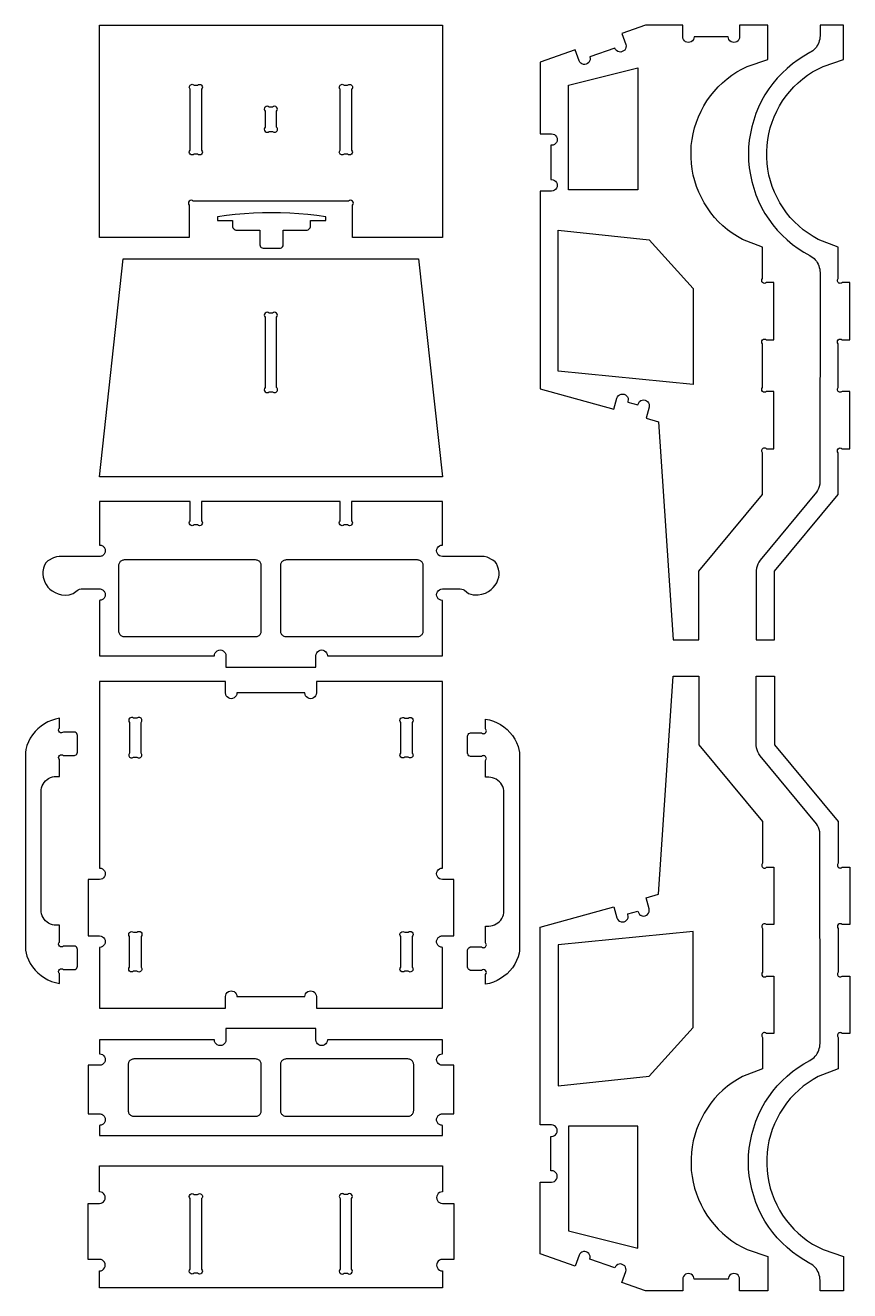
# Model space of a CAD drawing. Extents: x -1598 to 654, y -456 to 869.
# Drawn here: x -209 to 654, y -456 to 869 of the extents above; entities that cross this region are included whole.
import ezdxf

# ---------------------------------------------------------------- set-up
doc = ezdxf.new("R2010")
doc.units = 0
doc.header["$MEASUREMENT"] = 0
doc.layers.get('0').update_dxf_attribs({"linetype": 'CONTINUOUS'})
doc.layers.get('DEFPOINTS').update_dxf_attribs({"color": 18, "linetype": 'CONTINUOUS'})

msp = doc.modelspace()

# ---------------------------------------------------------------- linework, layer by layer
for points in [[(133.3, 647.1), (133.3, 680.9, 1), (129.1, 685.2), (-33.4, 685.2, 1), (-37.7, 680.9), (-37.7, 647.1), (-131.6, 647.1), (-131.6, 869.3), (227.3, 869.3), (227.3, 647.1)], [(490.1, 854.3), (489.1, 853), (487.9, 852.1), (486.4, 851.5), (484.9, 851.3), (483.3, 851.5), (481.9, 852.1), (480.7, 853), (479.7, 854.3), (479.1, 855.7), (478.9, 857.3), (478.9, 869.3), (440.1, 869.3), (415.3, 860.6), (419.3, 849.3), (419.6, 847.8), (419.5, 846.2), (419, 844.7), (418.2, 843.4), (417, 842.4), (415.6, 841.7), (414.1, 841.3), (412.5, 841.4), (411, 841.9), (409.7, 842.8), (408.7, 843.9), (408, 845.3), (381.7, 836.2), (382, 834.6), (381.9, 833.1), (381.4, 831.6), (380.6, 830.3), (379.4, 829.2), (378, 828.5), (376.5, 828.2), (374.9, 828.3), (373.4, 828.8), (372.1, 829.6), (371.1, 830.8), (370.4, 832.2), (366.4, 843.5), (329.6, 830.7), (329.6, 755.6), (341.6, 755.6), (343.2, 755.4), (344.6, 754.8), (345.9, 753.9), (346.8, 752.6), (347.4, 751.2), (347.6, 749.6), (347.4, 748.1), (346.8, 746.6), (345.9, 745.4), (344.6, 744.4), (343.2, 743.8), (341.6, 743.6), (340.7, 743.6), (340.7, 707.7), (341.6, 707.7), (343.2, 707.5), (344.6, 706.9), (345.9, 705.9), (346.8, 704.7), (347.4, 703.2), (347.6, 701.7), (347.4, 700.1), (346.8, 698.7), (345.9, 697.4), (344.6, 696.5), (343.2, 695.9), (341.6, 695.7), (329.6, 695.7), (329.6, 488.7), (406.9, 467.2), (410.1, 478.8), (410.7, 480.2), (411.7, 481.5), (412.9, 482.4), (414.4, 483), (415.9, 483.2), (417.5, 483), (418.9, 482.4), (420.1, 481.4), (421.1, 480.1), (421.7, 478.7), (421.9, 477.1), (421.6, 475.6), (421.4, 474.7), (431.9, 471.8), (432.1, 472.7), (432.8, 474.1), (433.7, 475.3), (435, 476.3), (436.4, 476.9), (438, 477), (439.5, 476.8), (441, 476.2), (442.2, 475.2), (443.1, 474), (443.7, 472.5), (443.9, 471), (443.7, 469.4), (440.5, 457.9), (453.7, 454.2), (468.9, 225.9), (495.6, 225.9), (495.6, 297.7), (562.4, 378.1), (562.4, 421.7, -1), (566.7, 425.9), (574.4, 425.9), (574.4, 485.9), (566.7, 485.9, -1), (562.4, 490.1), (562.4, 535.7, -1), (566.7, 539.9), (574.4, 539.9), (574.4, 599.9), (566.7, 599.9, -1), (562.4, 604.1), (562.4, 636.8), (541.5, 645), (536.1, 648.1), (530.8, 651.5), (525.8, 655.2), (521, 659.2), (516.5, 663.6), (512.3, 668.2), (508.3, 673), (504.7, 678.1), (501.4, 683.4), (498.4, 688.9), (495.7, 694.5), (493.4, 700.4), (491.5, 706.3), (490, 712.4), (488.8, 718.5), (488, 724.7), (487.6, 730.9), (487.6, 737.2), (487.9, 743.4), (488.7, 749.6), (489.8, 755.8), (491.3, 761.9), (493.2, 767.8), (495.5, 773.6), (498.1, 779.3), (501, 784.8), (504.3, 790.2), (507.9, 795.3), (511.8, 800.1), (516.1, 804.7), (520.5, 809.1), (525.3, 813.2), (530.3, 816.9), (535.5, 820.4), (540.9, 823.5), (546.5, 826.3), (567.9, 833.3), (567.9, 869.3), (538.5, 869.3), (538.5, 857.3), (538.3, 855.7), (537.7, 854.3), (536.8, 853), (535.5, 852.1), (534.1, 851.5), (532.5, 851.3), (531, 851.5), (529.5, 852.1), (528.3, 853), (527.3, 854.3), (526.7, 855.7), (526.5, 857.3), (490.9, 857.3), (490.7, 855.7)], [(574.7, 773.6), (577.3, 779.3), (580.3, 784.8), (583.5, 790.2), (587.2, 795.3), (591.1, 800.1), (595.3, 804.7), (599.8, 809.1), (604.5, 813.2), (609.5, 816.9), (614.7, 820.4), (620.2, 823.5), (625.8, 826.3), (647.1, 833.3), (647.1, 869.3), (622.7, 869.3), (622.7, 858.4), (622.6, 856.6), (622.4, 854.8), (621.9, 853), (621.4, 851.3), (620.7, 849.6), (619.8, 848), (618.8, 846.5), (617.6, 845.1), (616.4, 843.8), (615, 842.6), (613.5, 841.6), (612, 840.7), (605.7, 837.1), (599.6, 833.2), (593.7, 828.9), (588.2, 824.2), (582.9, 819.3), (577.9, 814), (573.3, 808.4), (569, 802.6), (565, 796.5), (561.5, 790.2), (558.3, 783.7), (555.5, 777), (553.2, 770.1), (551.2, 763.1), (549.7, 756), (548.6, 748.9), (547.9, 741.6), (547.7, 734.4), (547.9, 727.2), (548.6, 719.9), (549.7, 712.8), (551.2, 705.7), (553.2, 698.7), (555.5, 691.8), (558.3, 685.1), (561.5, 678.6), (565, 672.3), (569, 666.2), (573.3, 660.4), (577.9, 654.8), (582.9, 649.5), (588.2, 644.6), (593.7, 639.9), (599.6, 635.6), (605.7, 631.7), (612, 628.1), (613.5, 627.2), (615, 626.2), (616.4, 625), (617.6, 623.7), (618.8, 622.3), (619.8, 620.8), (620.7, 619.2), (621.4, 617.5), (621.9, 615.8), (622.4, 614), (622.6, 612.2), (622.7, 610.4), (622.6, 391), (622.4, 388.7), (621.8, 386.5), (621.1, 384.3), (620, 382.3), (618.8, 380.3), (559.8, 309.2), (558.5, 307.3), (557.5, 305.2), (556.7, 303.1), (556.2, 300.8), (555.9, 298.5), (555.9, 225.9), (574.9, 225.9), (574.9, 297.7), (641.7, 378.1), (641.7, 421.7, -1), (645.9, 425.9), (653.7, 425.9), (653.7, 485.9), (645.9, 485.9, -1), (641.7, 490.1), (641.7, 535.7, -1), (645.9, 539.9), (653.7, 539.9), (653.7, 599.9), (645.9, 599.9, -1), (641.7, 604.1), (641.7, 636.8), (620.7, 645), (615.3, 648.1), (610.1, 651.5), (605.1, 655.2), (600.3, 659.2), (595.8, 663.6), (591.5, 668.2), (587.6, 673), (583.9, 678.1), (580.6, 683.4), (577.6, 688.9), (575, 694.5), (572.7, 700.4), (570.8, 706.3), (569.2, 712.4), (568, 718.5), (567.2, 724.7), (566.8, 730.9), (566.8, 737.2), (567.2, 743.4), (567.9, 749.6), (569.1, 755.8), (570.6, 761.9), (572.5, 767.8)], [(-24.7, 802.3), (-24.7, 738.6, -1), (-28.9, 734.4), (-32.4, 734.4, -1), (-36.7, 738.6), (-36.7, 802.3, -1), (-32.4, 806.6), (-28.9, 806.6, -1)], [(132.3, 802.3), (132.3, 738.6, -1), (128.1, 734.4), (124.6, 734.4, -1), (120.3, 738.6), (120.3, 802.3, -1), (124.6, 806.6), (128.1, 806.6, -1)], [(41.8, 779.4), (41.8, 762.5, 1), (46.1, 758.2), (49.6, 758.2, 1), (53.8, 762.5), (53.8, 779.4, 1), (49.6, 783.7), (46.1, 783.7, 1)], [(53.8, 489.9), (53.8, 563.7, 1), (49.6, 567.9), (46.1, 567.9, 1), (41.8, 563.7), (41.8, 489.9, 1), (46.1, 485.6), (49.6, 485.6, 1)], [(-178.1, 275.3), (-175, 274), (-171.4, 273.1), (-167.4, 272.7), (-163.2, 273.1), (-159.3, 274.3), (-155.1, 277.5), (-153.8, 278.3), (-152.4, 278.8), (-150.9, 279.1), (-131.6, 279.1), (-130.8, 279.1), (-130, 278.9), (-129.3, 278.6), (-128.6, 278.3), (-127.9, 277.9), (-127.4, 277.3), (-126.8, 276.8), (-126.4, 276.1), (-126.1, 275.4), (-125.8, 274.7), (-125.7, 273.9), (-125.6, 273.1), (-125.7, 272.3), (-125.8, 271.6), (-126.1, 270.8), (-126.4, 270.1), (-126.8, 269.5), (-127.4, 268.9), (-127.9, 268.3), (-128.6, 267.9), (-129.3, 267.6), (-130, 267.3), (-130.8, 267.2), (-131.6, 267.1), (-131.6, 209.2), (-11.3, 209.2), (-11.1, 210.7), (-10.5, 212.2), (-9.5, 213.4), (-8.3, 214.4), (-6.8, 215), (-5.3, 215.2), (-3.7, 215), (-2.3, 214.4), (-1, 213.4), (-0.1, 212.2), (0.5, 210.7), (0.7, 209.2), (0.7, 197.2), (95, 197.2), (95, 209.2), (95.2, 210.7), (95.8, 212.2), (96.7, 213.4), (98, 214.4), (99.4, 215), (101, 215.2), (102.5, 215), (104, 214.4), (105.2, 213.4), (106.2, 212.2), (106.8, 210.7), (107, 209.2), (227.3, 209.2), (227.3, 267.1), (225.7, 267.3), (224.3, 267.9), (223, 268.9), (222.1, 270.1), (221.5, 271.6), (221.3, 273.1), (221.5, 274.7), (222.1, 276.1), (223, 277.3), (224.3, 278.3), (225.7, 278.9), (227.3, 279.1), (246, 279.1), (247.6, 279), (249, 278.5), (250.4, 277.8), (254.8, 274.4), (259.7, 272.9), (264.7, 272.8), (268.8, 273.5), (272.5, 274.7), (275.6, 276.3), (278.5, 278.4), (280.6, 280.5), (282.6, 282.9), (284.2, 285.6), (285.5, 288.5), (286.3, 291.5), (286.6, 293.8), (286.6, 296.8), (286.2, 299.7), (285.2, 302.9), (284, 305.6), (282.5, 307.6), (280.3, 309.4), (274.2, 312.3), (270.9, 313), (227.3, 313.1), (225.7, 313.3), (224.3, 313.9), (223, 314.9), (222.1, 316.1), (221.5, 317.5), (221.3, 319.1), (221.5, 320.6), (222.1, 322.1), (223, 323.3), (224.3, 324.3), (225.7, 324.9), (227.3, 325.1), (227.3, 370.6), (132.3, 370.6), (132.3, 350.5, -1), (128.1, 346.2), (124.6, 346.2, -1), (120.3, 350.5), (120.3, 370.6), (-24.7, 370.6), (-24.7, 350.5, -1), (-28.9, 346.2), (-32.4, 346.2, -1), (-36.7, 350.5), (-36.7, 370.6), (-131.6, 370.6), (-131.6, 325.1), (-130.8, 325), (-130, 324.9), (-129.3, 324.6), (-128.6, 324.3), (-127.9, 323.9), (-127.4, 323.3), (-126.8, 322.7), (-126.4, 322.1), (-126.1, 321.4), (-125.8, 320.6), (-125.7, 319.9), (-125.6, 319.1), (-125.7, 318.3), (-125.8, 317.5), (-126.1, 316.8), (-126.4, 316.1), (-126.8, 315.4), (-127.4, 314.9), (-127.9, 314.3), (-128.6, 313.9), (-129.3, 313.5), (-130, 313.3), (-130.8, 313.1), (-131.6, 313.1), (-173.8, 313.1), (-176.7, 312.8), (-179.8, 311.8), (-185.8, 308.5), (-187.7, 306.5), (-189.1, 304.1), (-190.2, 301), (-190.8, 297.5), (-190.9, 294.5), (-190.6, 291.5), (-190, 289.2), (-188.9, 286.3), (-187.3, 283.6), (-185.5, 281.1), (-183.4, 278.9), (-181.1, 277)], [(647.1, -455.7), (622.7, -455.7), (622.7, -444.8), (622.6, -443), (622.4, -441.2), (621.9, -439.4), (621.4, -437.7), (620.7, -436), (619.8, -434.4), (618.8, -432.9), (617.6, -431.5), (616.4, -430.2), (615, -429), (613.5, -428), (612, -427.1), (605.7, -423.5), (599.6, -419.6), (593.7, -415.3), (588.2, -410.6), (582.9, -405.7), (577.9, -400.4), (573.3, -394.8), (569, -389), (565, -382.9), (561.5, -376.6), (558.3, -370.1), (555.5, -363.4), (553.2, -356.5), (551.2, -349.5), (549.7, -342.4), (548.6, -335.3), (547.9, -328), (547.7, -320.8), (547.9, -313.6), (548.6, -306.3), (549.7, -299.2), (551.2, -292.1), (553.2, -285.1), (555.5, -278.2), (558.3, -271.5), (561.5, -265), (565, -258.7), (569, -252.6), (573.3, -246.8), (577.9, -241.2), (582.9, -235.9), (588.2, -231), (593.7, -226.3), (599.6, -222), (605.7, -218.1), (612, -214.5), (613.5, -213.6), (615, -212.6), (616.4, -211.4), (617.6, -210.1), (618.8, -208.7), (619.8, -207.2), (620.7, -205.6), (621.4, -203.9), (621.9, -202.2), (622.4, -200.4), (622.6, -198.6), (622.7, -196.8), (622.6, 22.6), (622.4, 24.9), (621.8, 27.1), (621.1, 29.3), (620, 31.3), (618.8, 33.3), (559.8, 104.4), (558.5, 106.3), (557.5, 108.4), (556.7, 110.5), (556.2, 112.8), (555.9, 115.1), (555.9, 187.7), (574.9, 187.7), (574.9, 115.9), (641.7, 35.5), (641.7, -8.1, 1), (645.9, -12.3), (653.7, -12.3), (653.7, -72.3), (645.9, -72.3, 1), (641.7, -76.5), (641.7, -122.1, 1), (645.9, -126.3), (653.7, -126.3), (653.7, -186.3), (645.9, -186.3, 1), (641.7, -190.5), (641.7, -223.2), (620.7, -231.4), (615.3, -234.5), (610.1, -237.9), (605.1, -241.6), (600.3, -245.6), (595.8, -250), (591.5, -254.6), (587.6, -259.4), (583.9, -264.5), (580.6, -269.8), (577.6, -275.3), (575, -280.9), (572.7, -286.8), (570.8, -292.7), (569.2, -298.8), (568, -304.9), (567.2, -311.1), (566.8, -317.3), (566.8, -323.6), (567.2, -329.8), (567.9, -336), (569.1, -342.2), (570.6, -348.3), (572.5, -354.2), (574.7, -360), (577.3, -365.7), (580.3, -371.2), (583.5, -376.6), (587.2, -381.7), (591.1, -386.5), (595.3, -391.1), (599.8, -395.5), (604.5, -399.6), (609.5, -403.3), (614.7, -406.8), (620.2, -409.9), (625.8, -412.7), (647.1, -419.7)], [(-180.9, -72.5), (-182.9, -71.8), (-184.8, -70.9), (-186.5, -69.7), (-188.1, -68.3), (-189.5, -66.8), (-190.6, -65), (-191.6, -63.2), (-192.2, -61.2), (-192.6, -59.1), (-192.8, -57), (-192.8, 66.8), (-192.6, 68.9), (-192.2, 70.9), (-191.6, 72.9), (-190.6, 74.8), (-189.5, 76.5), (-188.1, 78.1), (-186.5, 79.5), (-184.8, 80.7), (-182.9, 81.6), (-180.9, 82.2), (-178.9, 82.7), (-176.8, 82.8), (-173.5, 82.8), (-173.5, 100.4, -1), (-169.2, 104.6), (-157.9, 104.6), (-156.9, 104.9), (-156, 105.4), (-155.3, 106.1), (-154.8, 107.1), (-154.5, 108.1), (-154.5, 125.8), (-154.8, 126.8), (-155.3, 127.7), (-156, 128.4), (-156.9, 129), (-157.9, 129.2), (-169.2, 129.3, -1), (-173.5, 133.5), (-173.5, 143.7), (-177.6, 142.8), (-181.7, 141.5), (-185.6, 139.9), (-189.3, 137.8), (-192.8, 135.4), (-196.1, 132.7), (-199, 129.7), (-201.7, 126.4), (-204, 122.8), (-205.9, 119), (-207.5, 115.1), (-208.7, 111), (-209.2, 108), (-209.2, -96.7), (-209.1, -99), (-207.5, -105.3), (-205.9, -109.3), (-204, -113), (-201.7, -116.6), (-199, -119.9), (-196.1, -122.9), (-192.8, -125.7), (-189.3, -128.1), (-185.6, -130.1), (-181.7, -131.8), (-177.6, -133), (-173.5, -133.9), (-173.5, -123.7, -1), (-169.2, -119.5), (-157.9, -119.5), (-156.9, -119.2), (-156, -118.7), (-155.3, -117.9), (-154.8, -117), (-154.5, -116), (-154.5, -98.3), (-154.8, -97.3), (-155.3, -96.4), (-156, -95.6), (-156.9, -95.1), (-157.9, -94.9), (-169.2, -94.8, -1), (-173.5, -90.6), (-173.5, -73), (-176.8, -73), (-178.9, -72.9)], [(-100.1, 139.4), (-100.1, 107.2, 1), (-95.9, 103), (-92.4, 103, 1), (-88.1, 107.2), (-88.1, 139.4, 1), (-92.4, 143.7), (-95.9, 143.7, 1)], [(195.8, 139.4), (195.8, 107.2, -1), (191.5, 103), (188, 103, -1), (183.8, 107.2), (183.8, 139.4, -1), (188, 143.7), (191.5, 143.7, -1)], [(308.1, -99.8), (307.7, -102.1), (306.5, -106.2), (304.9, -110.1), (303, -113.9), (300.7, -117.5), (298, -120.8), (295, -123.8), (291.8, -126.5), (288.3, -128.9), (284.6, -131), (280.7, -132.6), (276.6, -133.9), (272.5, -134.8), (272.5, -124.6, 1), (268.2, -120.4), (256.9, -120.3), (255.9, -120.1), (255, -119.5), (254.3, -118.8), (253.8, -117.9), (253.5, -116.9), (253.5, -99.2), (253.8, -98.2), (254.3, -97.2), (255, -96.5), (255.9, -96), (256.9, -95.7), (268.2, -95.7, 1), (272.5, -91.4), (272.5, -73.9), (275.8, -73.9), (277.9, -73.8), (279.9, -73.3), (281.9, -72.7), (283.8, -71.7), (285.5, -70.6), (287.1, -69.2), (288.5, -67.6), (289.6, -65.9), (290.6, -64), (291.2, -62), (291.6, -60), (291.8, -57.9), (291.8, 65.9), (291.6, 68), (291.2, 70.1), (290.6, 72.1), (289.6, 73.9), (288.5, 75.7), (287.1, 77.2), (285.5, 78.6), (283.8, 79.8), (281.9, 80.7), (279.9, 81.4), (277.9, 81.8), (275.8, 81.9), (272.5, 81.9), (272.5, 99.5, 1), (268.2, 103.7), (256.9, 103.8), (255.9, 104), (255, 104.5), (254.3, 105.3), (253.8, 106.2), (253.5, 107.2), (253.5, 124.9), (253.8, 125.9), (254.3, 126.8), (255, 127.6), (255.9, 128.1), (256.9, 128.4), (268.2, 128.4, 1), (272.5, 132.6), (272.5, 142.8), (276.6, 141.9), (280.7, 140.7), (284.6, 139), (288.3, 137), (291.8, 134.6), (295, 131.9), (298, 128.8), (300.7, 125.5), (303, 121.9), (304.9, 118.2), (306.5, 114.2), (308.1, 107.9), (308.2, 105.6)], [(-88.1, -84.7), (-88.1, -116.9, -1), (-92.4, -121.1), (-95.9, -121.1, -1), (-100.1, -116.9), (-100.1, -84.7, -1), (-95.9, -80.4), (-92.4, -80.4, -1)], [(195.8, -84.7), (195.8, -116.9, -1), (191.5, -121.1), (188, -121.1, -1), (183.8, -116.9), (183.8, -84.7, -1), (188, -80.4), (191.5, -80.4, -1)], [(-32.4, -354.9), (-28.9, -354.9, -1), (-24.7, -359.1), (-24.7, -433.2, -1), (-28.9, -437.4), (-32.4, -437.4, -1), (-36.7, -433.2), (-36.7, -359.1, -1)], [(120.3, -359.1), (120.3, -433.2, 1), (124.6, -437.4), (128.1, -437.4, 1), (132.3, -433.2), (132.3, -359.1, 1), (128.1, -354.9), (124.6, -354.9, 1)]]:
    msp.add_lwpolyline(points, format="xyb", close=True)
for points in [[(431.8, 697.1), (359.2, 697.1), (359.2, 806.5), (431.8, 824.9)], [(105.2, 665), (105.2, 668.7), (95.8, 670), (86.4, 671.1), (76.9, 671.9), (67.5, 672.5), (58, 672.9), (48.5, 673), (39, 672.9), (29.5, 672.5), (20.1, 671.9), (10.6, 671.1), (1.2, 670), (-8.2, 668.7), (-8.2, 665), (7.8, 665), (7.8, 658.4), (8.1, 657.3), (8.6, 656.4), (9.4, 655.7), (10.3, 655.2), (11.3, 654.9), (36.3, 654.9), (36.3, 639.4), (36.6, 638.3), (37.1, 637.4), (37.8, 636.7), (38.7, 636.2), (39.7, 635.9), (56.8, 635.9), (57.8, 636), (58.8, 636.4), (59.6, 637.1), (59.9, 637.4), (60.5, 638.3), (60.7, 639.4), (60.8, 654.9), (85.7, 654.9), (86.7, 655.2), (87.6, 655.7), (88.4, 656.4), (88.9, 657.3), (89.2, 658.4), (89.2, 665)], [(489.7, 593.7), (489.7, 493.2), (348.6, 507.1), (348.6, 654.6), (443.7, 644.5)], [(-131.6, 396.6), (-106.7, 624.7), (202.4, 624.7), (227.3, 396.6)], [(-105.6, 309.5), (-106.4, 309.4), (-107.2, 309.3), (-107.9, 309), (-108.6, 308.7), (-109.3, 308.2), (-109.8, 307.7), (-110.4, 307.1), (-110.8, 306.5), (-111.1, 305.8), (-111.4, 305), (-111.6, 304.3), (-111.6, 303.5), (-111.6, 235.2), (-111.6, 234.4), (-111.4, 233.6), (-111.1, 232.9), (-110.8, 232.2), (-110.4, 231.5), (-109.8, 230.9), (-109.3, 230.4), (-108.6, 230), (-107.9, 229.6), (-107.2, 229.4), (-106.4, 229.2), (-105.6, 229.2), (31.8, 229.2), (32.6, 229.2), (33.4, 229.4), (34.1, 229.6), (34.8, 230), (35.5, 230.4), (36.1, 230.9), (36.6, 231.5), (37, 232.2), (37.4, 232.9), (37.6, 233.6), (37.8, 234.4), (37.8, 235.2), (37.8, 303.5), (37.8, 304.3), (37.6, 305), (37.4, 305.8), (37, 306.5), (36.6, 307.1), (36.1, 307.7), (35.5, 308.2), (34.8, 308.7), (34.1, 309), (33.4, 309.3), (32.6, 309.4), (31.8, 309.5)], [(63.8, 309.5), (63.1, 309.4), (62.3, 309.3), (61.5, 309), (60.8, 308.7), (60.2, 308.2), (59.6, 307.7), (59.1, 307.1), (58.6, 306.5), (58.3, 305.8), (58, 305), (57.9, 304.3), (57.8, 303.5), (57.8, 235.2), (57.9, 234.4), (58, 233.6), (58.3, 232.9), (58.6, 232.2), (59.1, 231.5), (59.6, 230.9), (60.2, 230.4), (60.8, 230), (61.5, 229.6), (62.3, 229.4), (63.1, 229.2), (63.8, 229.2), (201.3, 229.2), (202.1, 229.2), (202.8, 229.4), (203.6, 229.6), (204.3, 230), (204.9, 230.4), (205.5, 230.9), (206, 231.5), (206.5, 232.2), (206.8, 232.9), (207.1, 233.6), (207.2, 234.4), (207.3, 235.2), (207.3, 303.5), (207.2, 304.3), (207.1, 305), (206.8, 305.8), (206.5, 306.5), (206, 307.1), (205.5, 307.7), (204.9, 308.2), (204.3, 308.7), (203.6, 309), (202.8, 309.3), (202.1, 309.4), (201.3, 309.5)], [(12.3, 170.2), (12.1, 168.7), (11.5, 167.2), (10.5, 166), (9.3, 165.1), (7.8, 164.5), (6.3, 164.2), (4.7, 164.5), (3.3, 165.1), (2, 166), (1.1, 167.2), (0.5, 168.7), (0.3, 170.2), (0.3, 182.2), (-131.6, 182.2), (-131.6, -13.1), (-130, -13.4), (-128.6, -14), (-127.4, -14.9), (-126.4, -16.1), (-125.8, -17.6), (-125.6, -19.1), (-125.8, -20.7), (-126.4, -22.1), (-127.4, -23.4), (-128.6, -24.3), (-130, -24.9), (-131.6, -25.1), (-143.6, -25.1), (-143.6, -84.2), (-131.6, -84.2), (-130, -84.4), (-128.6, -85), (-127.4, -85.9), (-126.4, -87.2), (-125.8, -88.6), (-125.6, -90.2), (-125.8, -91.7), (-126.4, -93.2), (-127.4, -94.4), (-128.6, -95.4), (-130, -96), (-131.6, -96.2), (-131.6, -159.7), (0.3, -159.7), (0.3, -147.7), (0.5, -146.1), (1.1, -144.7), (2, -143.5), (3.3, -142.5), (4.7, -141.9), (6.3, -141.7), (7.8, -141.9), (9.3, -142.5), (10.5, -143.5), (11.5, -144.7), (12.1, -146.1), (12.3, -147.7), (83.4, -147.7), (83.6, -146.1), (84.2, -144.7), (85.2, -143.5), (86.4, -142.5), (87.9, -141.9), (89.4, -141.7), (91, -141.9), (92.4, -142.5), (93.7, -143.5), (94.6, -144.7), (95.2, -146.1), (95.4, -147.7), (95.4, -159.7), (227.3, -159.7), (227.3, -96.2), (226.5, -96.1), (225.7, -96), (225, -95.7), (224.3, -95.4), (223.6, -94.9), (223, -94.4), (222.5, -93.8), (222.1, -93.2), (221.7, -92.5), (221.5, -91.7), (221.3, -91), (221.3, -90.2), (221.3, -89.4), (221.5, -88.6), (221.7, -87.9), (222.1, -87.2), (222.5, -86.5), (223, -85.9), (223.6, -85.4), (224.3, -85), (225, -84.6), (225.7, -84.4), (226.5, -84.2), (227.3, -84.2), (239.3, -84.2), (239.3, -25.1), (227.3, -25.1), (225.7, -24.9), (224.3, -24.3), (223, -23.4), (222.1, -22.1), (221.5, -20.7), (221.3, -19.1), (221.5, -17.6), (222.1, -16.1), (223, -14.9), (224.3, -14), (225.7, -13.4), (227.3, -13.1), (227.3, 182.2), (95.4, 182.2), (95.4, 170.2), (95.2, 168.7), (94.6, 167.2), (93.7, 166), (92.4, 165.1), (91, 164.5), (89.4, 164.2), (87.9, 164.5), (86.4, 165.1), (85.2, 166), (84.2, 167.2), (83.6, 168.7), (83.4, 170.2)], [(489.7, -180.1), (489.7, -79.6), (348.6, -93.5), (348.6, -241), (443.7, -230.9)], [(-131.6, -219.7), (-143.6, -219.7), (-143.6, -270.6), (-131.6, -270.6), (-130.8, -270.6), (-130, -270.8), (-129.3, -271), (-128.6, -271.4), (-127.9, -271.8), (-127.4, -272.3), (-126.8, -272.9), (-126.4, -273.6), (-126.1, -274.3), (-125.8, -275), (-125.7, -275.8), (-125.6, -276.6), (-125.7, -277.4), (-125.8, -278.1), (-126.1, -278.9), (-126.4, -279.6), (-126.8, -280.2), (-127.4, -280.8), (-127.9, -281.3), (-128.6, -281.8), (-129.3, -282.1), (-130, -282.4), (-130.8, -282.5), (-131.6, -282.6), (-131.6, -293), (227.3, -293), (227.3, -282.6), (226.5, -282.5), (225.7, -282.4), (225, -282.1), (224.3, -281.8), (223.6, -281.3), (223, -280.8), (222.5, -280.2), (222.1, -279.6), (221.7, -278.9), (221.5, -278.1), (221.3, -277.4), (221.3, -276.6), (221.3, -275.8), (221.5, -275), (221.7, -274.3), (222.1, -273.6), (222.5, -272.9), (223, -272.3), (223.6, -271.8), (224.3, -271.4), (225, -271), (225.7, -270.8), (226.5, -270.6), (227.3, -270.6), (239.3, -270.6), (239.3, -219.7), (227.3, -219.7), (225.7, -219.4), (224.3, -218.8), (223, -217.9), (222.1, -216.7), (221.5, -215.2), (221.3, -213.7), (221.5, -212.1), (222.1, -210.7), (223, -209.4), (224.3, -208.5), (225.7, -207.9), (227.3, -207.7), (227.3, -193), (107, -193), (106.8, -194.6), (106.2, -196), (105.2, -197.2), (104, -198.2), (102.5, -198.8), (101, -199), (99.4, -198.8), (98, -198.2), (96.7, -197.2), (95.8, -196), (95.2, -194.6), (95, -193), (95, -181), (0.7, -181), (0.7, -193), (0.5, -194.6), (-0.1, -196), (-1, -197.2), (-2.3, -198.2), (-3.7, -198.8), (-5.3, -199), (-6.8, -198.8), (-8.3, -198.2), (-9.5, -197.2), (-10.5, -196), (-11.1, -194.6), (-11.3, -193), (-131.6, -193), (-131.6, -207.7), (-130, -207.9), (-128.6, -208.5), (-127.4, -209.4), (-126.4, -210.7), (-125.8, -212.1), (-125.6, -213.7), (-125.8, -215.2), (-126.4, -216.7), (-127.4, -217.9), (-128.6, -218.8), (-130, -219.4)], [(-101.6, -267), (-101.6, -267.8), (-101.4, -268.6), (-101.1, -269.3), (-100.8, -270), (-100.4, -270.7), (-99.8, -271.2), (-99.3, -271.8), (-98.6, -272.2), (-97.9, -272.5), (-97.2, -272.8), (-96.4, -273), (-95.6, -273), (31.8, -273), (32.6, -273), (33.4, -272.8), (34.1, -272.5), (34.8, -272.2), (35.5, -271.8), (36.1, -271.2), (36.6, -270.7), (37, -270), (37.4, -269.3), (37.6, -268.6), (37.8, -267.8), (37.8, -267), (37.8, -219), (37.8, -218.2), (37.6, -217.5), (37.4, -216.7), (37, -216), (36.6, -215.4), (36.1, -214.8), (35.5, -214.2), (34.8, -213.8), (34.1, -213.5), (33.4, -213.2), (32.6, -213.1), (31.8, -213), (-95.6, -213), (-96.4, -213.1), (-97.2, -213.2), (-97.9, -213.5), (-98.6, -213.8), (-99.3, -214.2), (-99.8, -214.8), (-100.4, -215.4), (-100.8, -216), (-101.1, -216.7), (-101.4, -217.5), (-101.6, -218.2), (-101.6, -219)], [(57.8, -267), (57.9, -267.8), (58, -268.6), (58.3, -269.3), (58.6, -270), (59.1, -270.7), (59.6, -271.2), (60.2, -271.8), (60.8, -272.2), (61.5, -272.5), (62.3, -272.8), (63.1, -273), (63.8, -273), (191.3, -273), (192.1, -273), (192.8, -272.8), (193.6, -272.5), (194.3, -272.2), (194.9, -271.8), (195.5, -271.2), (196, -270.7), (196.5, -270), (196.8, -269.3), (197.1, -268.6), (197.2, -267.8), (197.3, -267), (197.3, -219), (197.2, -218.2), (197.1, -217.5), (196.8, -216.7), (196.5, -216), (196, -215.4), (195.5, -214.8), (194.9, -214.2), (194.3, -213.8), (193.6, -213.5), (192.8, -213.2), (192.1, -213.1), (191.3, -213), (63.8, -213), (63.1, -213.1), (62.3, -213.2), (61.5, -213.5), (60.8, -213.8), (60.2, -214.2), (59.6, -214.8), (59.1, -215.4), (58.6, -216), (58.3, -216.7), (58, -217.5), (57.9, -218.2), (57.8, -219)], [(431.8, -283.5), (359.2, -283.5), (359.2, -392.9), (431.8, -411.3)]]:
    msp.add_lwpolyline(points, close=True)
at = {"layer": 'DEFPOINTS'}
msp.add_lwpolyline([(408, -431.7), (381.7, -422.6), (382, -421), (381.9, -419.5), (381.4, -418), (380.6, -416.7), (379.4, -415.6), (378, -414.9), (376.5, -414.6), (374.9, -414.7), (373.4, -415.2), (372.1, -416), (371.1, -417.2), (370.4, -418.6), (366.4, -429.9), (329.6, -417.1), (329.6, -342), (341.6, -342), (343.2, -341.8), (344.6, -341.2), (345.9, -340.3), (346.8, -339), (347.4, -337.6), (347.6, -336), (347.4, -334.5), (346.8, -333), (345.9, -331.8), (344.6, -330.8), (343.2, -330.2), (341.6, -330), (340.7, -330), (340.7, -294.1), (341.6, -294.1), (343.2, -293.9), (344.6, -293.3), (345.9, -292.3), (346.8, -291.1), (347.4, -289.6), (347.6, -288.1), (347.4, -286.5), (346.8, -285.1), (345.9, -283.8), (344.6, -282.9), (343.2, -282.3), (341.6, -282.1), (329.6, -282.1), (329.6, -75.1), (406.9, -53.6), (410.1, -65.2), (410.7, -66.6), (411.7, -67.9), (412.9, -68.8), (414.4, -69.4), (415.9, -69.6), (417.5, -69.4), (418.9, -68.8), (420.1, -67.8), (421.1, -66.5), (421.7, -65.1), (421.9, -63.5), (421.6, -62), (421.4, -61.1), (431.9, -58.2), (432.1, -59.1), (432.8, -60.5), (433.7, -61.7), (434.7, -62.4, 0.065544), (435.3, -62.8), (436.4, -63.3), (438, -63.4), (439.5, -63.2), (441, -62.6), (442.2, -61.6), (443.1, -60.4), (443.7, -58.9), (443.9, -57.4), (443.7, -55.8), (440.5, -44.3), (453.7, -40.6), (468.9, 187.7), (495.6, 187.7), (495.6, 115.9), (562.4, 35.5), (562.4, -8.1, 1), (566.7, -12.3), (574.4, -12.3), (574.4, -72.3), (566.7, -72.3, 1), (562.4, -76.5), (562.4, -122.1, 1), (566.7, -126.3), (574.4, -126.3), (574.4, -186.3), (566.7, -186.3, 1), (562.4, -190.5), (562.4, -223.2), (541.5, -231.4), (536.1, -234.5), (530.8, -237.9), (525.8, -241.6), (521, -245.6), (516.5, -250), (512.3, -254.6), (508.3, -259.4), (504.7, -264.5), (501.4, -269.8), (498.4, -275.3), (495.7, -280.9), (493.4, -286.8), (491.5, -292.7), (490, -298.8), (488.8, -304.9), (488, -311.1), (487.6, -317.3), (487.6, -323.6), (487.9, -329.8), (488.7, -336), (489.8, -342.2), (491.3, -348.3), (493.2, -354.2), (495.5, -360), (498.1, -365.7), (501, -371.2), (504.3, -376.6), (507.9, -381.7), (511.8, -386.5), (516.1, -391.1), (520.5, -395.5), (525.3, -399.6), (530.3, -403.3), (535.5, -406.8), (540.9, -409.9), (546.5, -412.7), (567.9, -419.7), (567.9, -455.7), (538.5, -455.7), (538.5, -443.7), (538.3, -442.1), (537.7, -440.7), (536.8, -439.4), (535.5, -438.5), (534.1, -437.9), (532.5, -437.7), (531, -437.9), (529.5, -438.5), (528.3, -439.4), (527.3, -440.7), (526.7, -442.1), (526.5, -443.7), (490.9, -443.7), (490.7, -442.1), (490.1, -440.7), (489.1, -439.4), (487.9, -438.5), (486.4, -437.9), (484.9, -437.7), (483.3, -437.9), (481.9, -438.5), (480.7, -439.4), (479.7, -440.7), (479.1, -442.1), (478.9, -443.7), (478.9, -455.7), (440.1, -455.7), (415.3, -447), (419.3, -435.7), (419.6, -434.2), (419.5, -432.6), (419, -431.1), (418.2, -429.8), (417, -428.8), (415.6, -428.1), (414.1, -427.7), (412.5, -427.8), (411, -428.3), (409.7, -429.2), (408.7, -430.3)], format="xyb", close=True, dxfattribs=at)
msp.add_lwpolyline([(-125.8, -427.4), (-126.4, -425.9), (-127.4, -424.7), (-128.6, -423.7), (-130, -423.1), (-131.6, -422.9), (-143.6, -422.9), (-143.6, -364.2), (-131.6, -364.2), (-130, -364), (-128.6, -363.4), (-127.4, -362.5), (-126.4, -361.2), (-125.8, -359.8), (-125.6, -358.2), (-125.8, -356.7), (-126.4, -355.2), (-127.4, -354), (-128.6, -353), (-130, -352.4), (-131.6, -352.2), (-131.6, -324.9), (227.3, -324.9), (227.3, -352.2), (225.7, -352.4), (224.3, -353), (223, -354), (222.1, -355.2), (221.5, -356.7), (221.3, -358.2), (221.5, -359.8), (222.1, -361.2), (223, -362.5), (224.3, -363.4), (225.7, -364), (227.3, -364.2), (239.3, -364.2), (239.3, -422.9), (227.3, -422.9), (225.7, -423.1), (224.3, -423.7), (223, -424.7), (222.1, -425.9), (221.5, -427.4), (221.3, -428.9), (221.5, -430.5), (222.1, -431.9), (223, -433.2), (224.3, -434.1), (225.7, -434.7), (227.3, -434.9), (227.3, -452.7), (-131.6, -452.7), (-131.6, -434.9), (-130, -434.7), (-128.6, -434.1), (-127.4, -433.2), (-126.4, -431.9), (-125.8, -430.5), (-125.6, -428.9)], close=True, dxfattribs=at)

doc.saveas('drawing.dxf')
